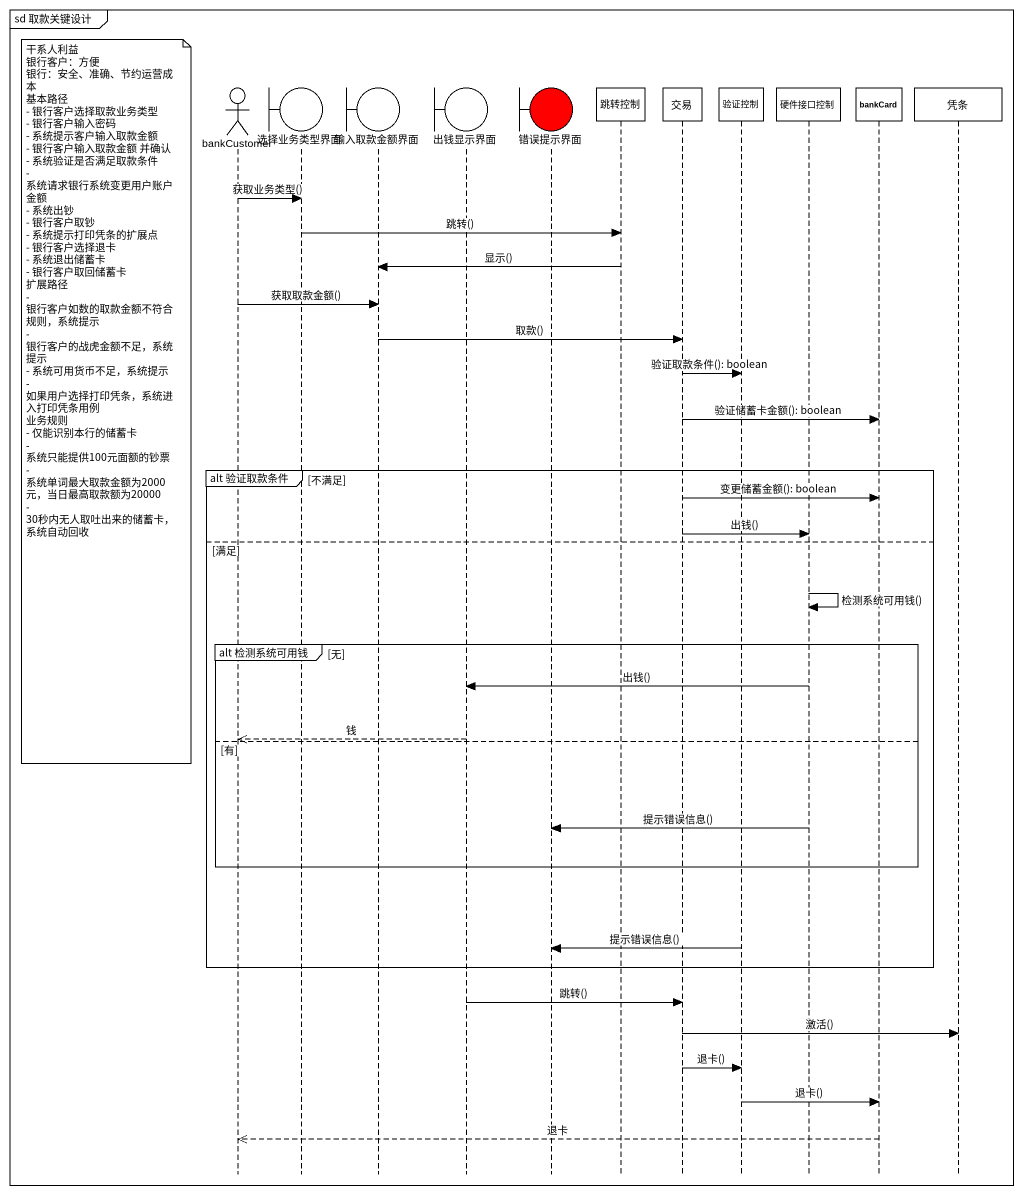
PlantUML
@startuml
mainframe sd 取款关键设计
hide footbox
actor bankCustomer
boundary 选择业务类型界面
boundary 输入取款金额界面
boundary 出钱显示界面
boundary 错误提示界面 #FF0000
participant 跳转控制
participant 交易
participant 验证控制
participant 硬件接口控制
participant bankCard
participant 凭条

bankCustomer -> 选择业务类型界面 : 获取业务类型()
选择业务类型界面 -> 跳转控制 : 跳转()
跳转控制 -> 输入取款金额界面 : 显示()
bankCustomer -> 输入取款金额界面 : 获取取款金额()
输入取款金额界面 -> 交易 : 取款()
交易 -> 验证控制 : 验证取款条件(): boolean
note left of bankCustomer
  干系人利益
  银行客户：方便
  银行：安全、准确、节约运营成本
  基本路径
  - 银行客户选择取款业务类型
  - 银行客户输入密码
  - 系统提示客户输入取款金额
  - 银行客户输入取款金额 并确认
  - 系统验证是否满足取款条件
  - 系统请求银行系统变更用户账户金额
  - 系统出钞
  - 银行客户取钞
  - 系统提示打印凭条的扩展点
  - 银行客户选择退卡
  - 系统退出储蓄卡
  - 银行客户取回储蓄卡
  扩展路径
  - 银行客户如数的取款金额不符合规则，系统提示
  - 银行客户的战虎金额不足，系统提示
  - 系统可用货币不足，系统提示
  - 如果用户选择打印凭条，系统进入打印凭条用例
  业务规则
  - 仅能识别本行的储蓄卡
  - 系统只能提供100元面额的钞票
  - 系统单词最大取款金额为2000元，当日最高取款额为20000
  - 30秒内无人取吐出来的储蓄卡，系统自动回收
end note
交易 -> bankCard : 验证储蓄卡金额(): boolean
group alt 验证取款条件 [不满足]
  交易 -> bankCard : 变更储蓄金额(): boolean
  交易 -> 硬件接口控制 : 出钱()
else 满足
  硬件接口控制 -> 硬件接口控制 : 检测系统可用钱()
  group alt 检测系统可用钱 [无]
    硬件接口控制 -> 出钱显示界面 : 出钱()
    出钱显示界面 -->> bankCustomer : 钱
  else 有
    硬件接口控制 -> 错误提示界面 : 提示错误信息()
  end
  验证控制 -> 错误提示界面 : 提示错误信息()
end
出钱显示界面 -> 交易 : 跳转()
交易 -> 凭条 : 激活()
交易 -> 验证控制 : 退卡()
验证控制 -> bankCard : 退卡()
bankCard -->> bankCustomer : 退卡
@enduml
